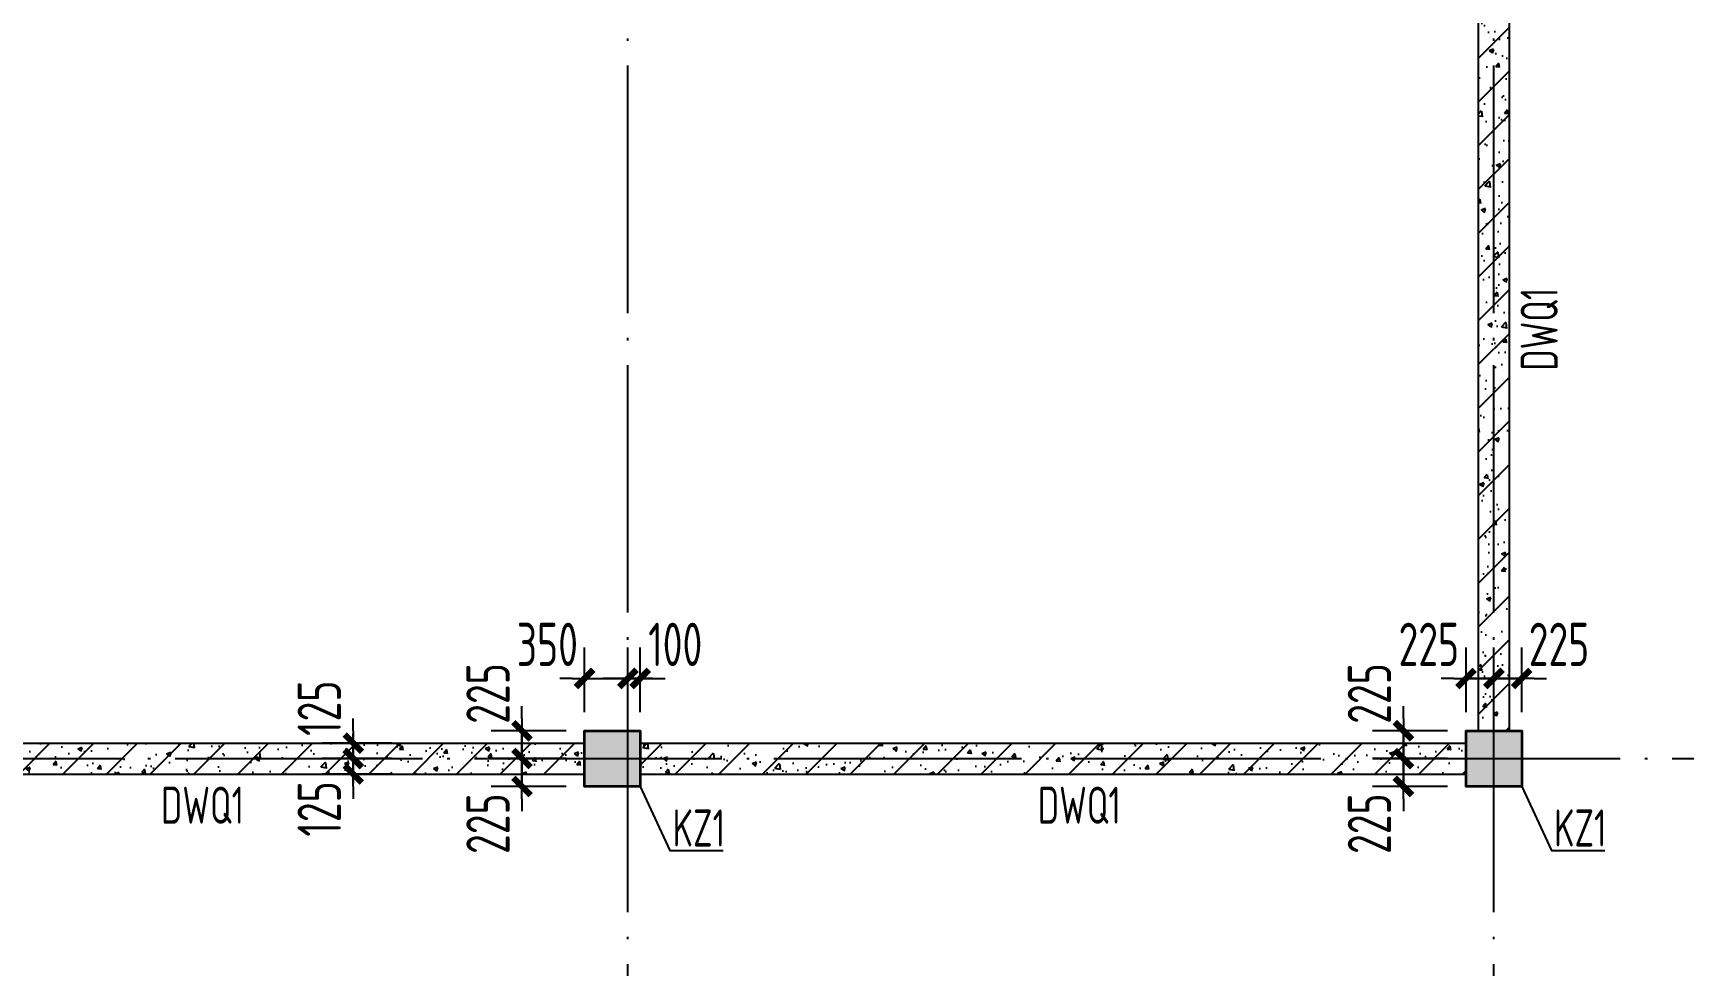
# Model space of a CAD drawing. Extents: x 8243024 to 8945023, y 669070 to 951310.
# Drawn here: x 8439454 to 8452799, y 908082 to 915622 of the extents above; entities that cross this region are included whole.
import ezdxf

# ---------------------------------------------------------------- set-up
doc = ezdxf.new("R2010")
doc.units = 0
doc.header["$LTSCALE"] = 1000
doc.linetypes.add('DOTE', pattern=[2.42, 2, -0.2, 0.02, -0.2])
doc.layers.get('0').update_dxf_attribs({"linetype": 'CONTINUOUS'})
doc.layers.get('Defpoints').update_dxf_attribs({"linetype": 'CONTINUOUS'})
for name, color, linetype in [('DIM', 3, 'CONTINUOUS'), ('DOTE', 1, 'DOTE'), ('HATCH', 254, 'CONTINUOUS'), ('PUB_TEXT', 7, 'CONTINUOUS'), ('柱涂实', 54, 'CONTINUOUS'), ('砼墙', 3, 'CONTINUOUS')]:
    doc.layers.add(name, color=color, linetype=linetype)
doc.layers.add('柱', color=2, linetype='CONTINUOUS', lineweight=35)
doc.styles.add('HZTXT', font='tssdeng.shx', dxfattribs={"width": 0.75, "bigfont": 'HZTXT.shx'})
doc.styles.add('TSSD_Dimension', font='Tssdeng.shx', dxfattribs={"width": 0.7, "bigfont": 'tssdchn.shx'})
doc.dimstyles.new('TSSD_100_100$0', dxfattribs={"dimtxt": 350, "dimasz": 100, "dimexe": 250, "dimexo": 150, "dimgap": 100, "dimtad": 1, "dimdec": 0, "dimzin": 0, "dimdsep": 46, "dimtxsty": 'TSSD_Dimension', "dimblk": '_TSDBK', "dimblk1": '_TSDBK', "dimblk2": '_TSDBK', "dimsah": 1, "dimcen": 0, "dimclrt": 7, "dimadec": 0, "dimazin": 0, "dimtfac": 1, "dimtdec": 0, "dimtix": 1, "dimtmove": 2, "dimatfit": 3, "dimldrblk": '_TSDBK', "dimfxl": 0, "dimtolj": 1, "dimtzin": 0, "dimarcsym": 0})
pattern_1 = [(50, (559484.2, -19363.43), (358.630091, -31.376067), [37.5, -412.5]), (355, (559484.2, -19363.43), (-69.375667, 376.096067), [30, -330]), (100.4514, (559514.08, -19366.04), (289.254691, 344.719771), [31.870095, -350.571056]), (46.1842, (559484.2, -19263.43), (533.620524, -82.759507), [56.25, -618.75]), (96.6356, (559528.66, -19270.3), (467.331353, 487.058935), [47.805144, -525.8565]), (351.1842, (559484.2, -19263.43), (467.330973, 487.0593), [45, -495]), (21, (559534.2, -19288.43), (298.453526, -201.309445), [37.5, -412.5]), (326, (559534.2, -19288.43), (121.657666, 362.575023), [30, -330]), (71.4514, (559559.06, -19305.2), (420.111314, 161.265248), [31.870095, -350.571056]), (37.5, (559484.19, -19363.43), (6.0799277, 166.446927), [0, -326, 0, -335, 0, -331.25]), (7.5, (559484.2, -19363.43), (131.5347687, 197.205856), [0, -191, 0, -318.5, 0, -126.25]), (327.5, (559372.69, -19363.43), (266.911218, -11.2774359), [0, -125, 0, -390, 0, -517.5]), (317.5, (559322.7, -19363.43), (291.593085, 50.052491), [0, -162.5, 0, -259, 0, -367.5]), (45, (559484.2, -19363.43), (-176.776695, 176.776695), [])]

# ---------------------------------------------------------------- blocks, each defined once
blk = doc.blocks.new('_TSDBK')
blk.add_line((-1, 0), (1.5, 0))
at = {"const_width": 0.5}
blk.add_lwpolyline([(-0.7, -0.7), (0.7, 0.7)], dxfattribs=at)
blk = doc.blocks.new('*D846')
at = {"layer": 'Defpoints', "color": 0}
for p in [(8443912, 909983), (8443406, 909758), (8443912, 909758)]:
    blk.add_point(p, dxfattribs=at)
at = {"layer": 'DIM', "color": 0, "lineweight": -2}
for p, q in [((8443406, 910083), (8443406, 910183)), ((8443762, 909983), (8443156, 909983)), ((8443406, 909983), (8443406, 909758)), ((8443762, 909758), (8443156, 909758)), ((8443406, 909658), (8443406, 909558))]:
    blk.add_line(p, q, dxfattribs=at)
at = {"layer": 'DIM', "color": 0, "lineweight": -2, "xscale": 100, "yscale": 100, "zscale": 100}
for p, rotation in [((8443406, 909983), 270), ((8443406, 909758), 90)]:
    blk.add_blockref('_TSDBK', p, dxfattribs=dict(at, rotation=rotation))
at = {"layer": 'DIM', "color": 7, "insert": (8443131, 910284), "char_height": 350, "attachment_point": 5, "rotation": 90, "style": 'TSSD_Dimension'}
blk.add_mtext('\\A1;225', dxfattribs=at)
blk = doc.blocks.new('*D847')
at = {"layer": 'Defpoints', "color": 0}
for p in [(8443912, 909758), (8443406, 909533), (8443912, 909533)]:
    blk.add_point(p, dxfattribs=at)
at = {"layer": 'DIM', "color": 0, "lineweight": -2}
for p, q in [((8443406, 909858), (8443406, 909958)), ((8443762, 909758), (8443156, 909758)), ((8443406, 909758), (8443406, 909533)), ((8443762, 909533), (8443156, 909533)), ((8443406, 909433), (8443406, 909333))]:
    blk.add_line(p, q, dxfattribs=at)
at = {"layer": 'DIM', "color": 0, "lineweight": -2, "xscale": 100, "yscale": 100, "zscale": 100}
for p, rotation in [((8443406, 909758), 270), ((8443406, 909533), 90)]:
    blk.add_blockref('_TSDBK', p, dxfattribs=dict(at, rotation=rotation))
at = {"layer": 'DIM', "color": 7, "insert": (8443131, 909232), "char_height": 350, "attachment_point": 5, "rotation": 90, "style": 'TSSD_Dimension'}
blk.add_mtext('\\A1;225', dxfattribs=at)
blk = doc.blocks.new('*D848')
at = {"layer": 'Defpoints', "color": 0}
for p in [(8444362, 910406), (8444262, 909983), (8444362, 909983)]:
    blk.add_point(p, dxfattribs=at)
at = {"layer": 'DIM', "color": 0, "lineweight": -2}
for p, q in [((8444262, 910133), (8444262, 910656)), ((8444362, 910133), (8444362, 910656)), ((8444162, 910406), (8444062, 910406)), ((8444262, 910406), (8444362, 910406)), ((8444462, 910406), (8444562, 910406))]:
    blk.add_line(p, q, dxfattribs=at)
at = {"layer": 'DIM', "color": 0, "lineweight": -2, "xscale": 100, "yscale": 100, "zscale": 100}
blk.add_blockref('_TSDBK', (8444262, 910406), dxfattribs=at)
at = {"layer": 'DIM', "color": 0, "lineweight": -2, "xscale": 100, "yscale": 100, "zscale": 100, "rotation": 180}
blk.add_blockref('_TSDBK', (8444362, 910406), dxfattribs=at)
at = {"layer": 'DIM', "color": 7, "insert": (8444645, 910681), "char_height": 350, "attachment_point": 5, "style": 'TSSD_Dimension'}
blk.add_mtext('\\A1;100', dxfattribs=at)
blk = doc.blocks.new('*D849')
at = {"layer": 'Defpoints', "color": 0}
for p in [(8444262, 910406), (8443912, 909983), (8444262, 909983)]:
    blk.add_point(p, dxfattribs=at)
at = {"layer": 'DIM', "color": 0, "lineweight": -2}
for p, q in [((8443912, 910133), (8443912, 910656)), ((8444262, 910133), (8444262, 910656)), ((8443812, 910406), (8443712, 910406)), ((8443912, 910406), (8444262, 910406)), ((8444362, 910406), (8444462, 910406))]:
    blk.add_line(p, q, dxfattribs=at)
at = {"layer": 'DIM', "color": 0, "lineweight": -2, "xscale": 100, "yscale": 100, "zscale": 100}
blk.add_blockref('_TSDBK', (8443912, 910406), dxfattribs=at)
at = {"layer": 'DIM', "color": 0, "lineweight": -2, "xscale": 100, "yscale": 100, "zscale": 100, "rotation": 180}
blk.add_blockref('_TSDBK', (8444262, 910406), dxfattribs=at)
at = {"layer": 'DIM', "color": 7, "insert": (8443611, 910681), "char_height": 350, "attachment_point": 5, "style": 'TSSD_Dimension'}
blk.add_mtext('\\A1;350', dxfattribs=at)
blk = doc.blocks.new('*D870')
at = {"layer": 'Defpoints', "color": 0}
for p in [(8451037, 909983), (8450531, 909758), (8451037, 909758)]:
    blk.add_point(p, dxfattribs=at)
at = {"layer": 'DIM', "color": 0, "lineweight": -2}
for p, q in [((8450531, 910083), (8450531, 910183)), ((8450887, 909983), (8450281, 909983)), ((8450531, 909983), (8450531, 909758)), ((8450887, 909758), (8450281, 909758)), ((8450531, 909658), (8450531, 909558))]:
    blk.add_line(p, q, dxfattribs=at)
at = {"layer": 'DIM', "color": 0, "lineweight": -2, "xscale": 100, "yscale": 100, "zscale": 100}
for p, rotation in [((8450531, 909983), 270), ((8450531, 909758), 90)]:
    blk.add_blockref('_TSDBK', p, dxfattribs=dict(at, rotation=rotation))
at = {"layer": 'DIM', "color": 7, "insert": (8450256, 910284), "char_height": 350, "attachment_point": 5, "rotation": 90, "style": 'TSSD_Dimension'}
blk.add_mtext('\\A1;225', dxfattribs=at)
blk = doc.blocks.new('*D871')
at = {"layer": 'Defpoints', "color": 0}
for p in [(8451037, 909758), (8450531, 909533), (8451037, 909533)]:
    blk.add_point(p, dxfattribs=at)
at = {"layer": 'DIM', "color": 0, "lineweight": -2}
for p, q in [((8450531, 909858), (8450531, 909958)), ((8450887, 909758), (8450281, 909758)), ((8450531, 909758), (8450531, 909533)), ((8450887, 909533), (8450281, 909533)), ((8450531, 909433), (8450531, 909333))]:
    blk.add_line(p, q, dxfattribs=at)
at = {"layer": 'DIM', "color": 0, "lineweight": -2, "xscale": 100, "yscale": 100, "zscale": 100}
for p, rotation in [((8450531, 909758), 270), ((8450531, 909533), 90)]:
    blk.add_blockref('_TSDBK', p, dxfattribs=dict(at, rotation=rotation))
at = {"layer": 'DIM', "color": 7, "insert": (8450256, 909232), "char_height": 350, "attachment_point": 5, "rotation": 90, "style": 'TSSD_Dimension'}
blk.add_mtext('\\A1;225', dxfattribs=at)
blk = doc.blocks.new('*D872')
at = {"layer": 'Defpoints', "color": 0}
for p in [(8451487, 910406), (8451262, 909983), (8451487, 909983)]:
    blk.add_point(p, dxfattribs=at)
at = {"layer": 'DIM', "color": 0, "lineweight": -2}
for p, q in [((8451262, 910133), (8451262, 910656)), ((8451487, 910133), (8451487, 910656)), ((8451162, 910406), (8451062, 910406)), ((8451262, 910406), (8451487, 910406)), ((8451587, 910406), (8451687, 910406))]:
    blk.add_line(p, q, dxfattribs=at)
at = {"layer": 'DIM', "color": 0, "lineweight": -2, "xscale": 100, "yscale": 100, "zscale": 100}
blk.add_blockref('_TSDBK', (8451262, 910406), dxfattribs=at)
at = {"layer": 'DIM', "color": 0, "lineweight": -2, "xscale": 100, "yscale": 100, "zscale": 100, "rotation": 180}
blk.add_blockref('_TSDBK', (8451487, 910406), dxfattribs=at)
at = {"layer": 'DIM', "color": 7, "insert": (8451788, 910681), "char_height": 350, "attachment_point": 5, "style": 'TSSD_Dimension'}
blk.add_mtext('\\A1;225', dxfattribs=at)
blk = doc.blocks.new('*D873')
at = {"layer": 'Defpoints', "color": 0}
for p in [(8451262, 910406), (8451037, 909983), (8451262, 909983)]:
    blk.add_point(p, dxfattribs=at)
at = {"layer": 'DIM', "color": 0, "lineweight": -2}
for p, q in [((8451037, 910133), (8451037, 910656)), ((8451262, 910133), (8451262, 910656)), ((8450937, 910406), (8450837, 910406)), ((8451037, 910406), (8451262, 910406)), ((8451362, 910406), (8451462, 910406))]:
    blk.add_line(p, q, dxfattribs=at)
at = {"layer": 'DIM', "color": 0, "lineweight": -2, "xscale": 100, "yscale": 100, "zscale": 100}
blk.add_blockref('_TSDBK', (8451037, 910406), dxfattribs=at)
at = {"layer": 'DIM', "color": 0, "lineweight": -2, "xscale": 100, "yscale": 100, "zscale": 100, "rotation": 180}
blk.add_blockref('_TSDBK', (8451262, 910406), dxfattribs=at)
at = {"layer": 'DIM', "color": 7, "insert": (8450736, 910681), "char_height": 350, "attachment_point": 5, "style": 'TSSD_Dimension'}
blk.add_mtext('\\A1;225', dxfattribs=at)
blk = doc.blocks.new('*D2015')
at = {"layer": 'Defpoints', "color": 0}
for p in [(8442506, 909883), (8442042, 909758), (8442506, 909758)]:
    blk.add_point(p, dxfattribs=at)
at = {"layer": 'DIM', "color": 0, "lineweight": -2}
for p, q in [((8442042, 909983), (8442042, 910083)), ((8442356, 909883), (8441792, 909883)), ((8442042, 909883), (8442042, 909758)), ((8442356, 909758), (8441792, 909758)), ((8442042, 909658), (8442042, 909558))]:
    blk.add_line(p, q, dxfattribs=at)
at = {"layer": 'DIM', "color": 0, "lineweight": -2, "xscale": 100, "yscale": 100, "zscale": 100}
for p, rotation in [((8442042, 909883), 270), ((8442042, 909758), 90)]:
    blk.add_blockref('_TSDBK', p, dxfattribs=dict(at, rotation=rotation))
at = {"layer": 'DIM', "color": 7, "insert": (8441767, 910165), "char_height": 350, "attachment_point": 5, "rotation": 90, "style": 'TSSD_Dimension'}
blk.add_mtext('\\A1;125', dxfattribs=at)
blk = doc.blocks.new('*D2016')
at = {"layer": 'Defpoints', "color": 0}
for p in [(8442506, 909758), (8442042, 909633), (8442506, 909633)]:
    blk.add_point(p, dxfattribs=at)
at = {"layer": 'DIM', "color": 0, "lineweight": -2}
for p, q in [((8442042, 909858), (8442042, 909958)), ((8442356, 909758), (8441792, 909758)), ((8442042, 909758), (8442042, 909633)), ((8442356, 909633), (8441792, 909633)), ((8442042, 909533), (8442042, 909433))]:
    blk.add_line(p, q, dxfattribs=at)
at = {"layer": 'DIM', "color": 0, "lineweight": -2, "xscale": 100, "yscale": 100, "zscale": 100}
for p, rotation in [((8442042, 909758), 270), ((8442042, 909633), 90)]:
    blk.add_blockref('_TSDBK', p, dxfattribs=dict(at, rotation=rotation))
at = {"layer": 'DIM', "color": 7, "insert": (8441767, 909351), "char_height": 350, "attachment_point": 5, "rotation": 90, "style": 'TSSD_Dimension'}
blk.add_mtext('\\A1;125', dxfattribs=at)

msp = doc.modelspace()

# ---------------------------------------------------------------- hatches: boundary and pattern name
at = {"layer": 'HATCH'}
h = msp.add_hatch(dxfattribs=at)
h.set_pattern_fill('ARMORED', color=256, scale=50, style=0)
h.set_pattern_definition(pattern_1)
h.paths.add_polyline_path([(8451387.3, 916533.1), (8451137.3, 916533.1), (8451137.3, 909983.1), (8451387.3, 909983.1)])
h = msp.add_hatch(dxfattribs=at)
h.set_pattern_fill('ARMORED', color=256, scale=50, style=0)
h.set_pattern_definition(pattern_1)
h.paths.add_polyline_path([(8443912.3, 909883.1), (8437662.3, 909883.1), (8437662.3, 909633.1), (8443912.3, 909633.1)])
h = msp.add_hatch(dxfattribs=at)
h.set_pattern_fill('ARMORED', color=256, scale=50, style=0)
h.set_pattern_definition(pattern_1)
h.paths.add_polyline_path([(8451037.3, 909883.1), (8444362.3, 909883.1), (8444362.3, 909633.1), (8451037.3, 909633.1)])
at = {"layer": '柱涂实'}
for points in [[(8444362.3, 909533.1), (8444362.3, 909983.1), (8443912.3, 909983.1), (8443912.3, 909533.1)], [(8451487.3, 909533.1), (8451487.3, 909983.1), (8451037.3, 909983.1), (8451037.3, 909533.1)]]:
    msp.add_hatch(color=256, dxfattribs=at).paths.add_polyline_path(points)

# ---------------------------------------------------------------- linework, layer by layer
at = {"layer": 'DOTE'}
for p, q in [((8444262.3, 901258.1), (8444262.3, 946258.1)), ((8451262.3, 901258.1), (8451262.3, 946258.1)), ((8435762.3, 909758.1), (8566062.3, 909758.1))]:
    msp.add_line(p, q, dxfattribs=at)
at = {"layer": 'PUB_TEXT', "color": 7}
for points in [[(8444362.3, 909533.1), (8444601.7, 909015.3), (8445032.9, 909015.3)], [(8451487.3, 909533.1), (8451726.7, 909015.3), (8452157.9, 909015.3)]]:
    msp.add_lwpolyline(points, dxfattribs=at)
at = {"layer": '柱'}
for points in [[(8444362.3, 909533.1), (8443912.3, 909533.1), (8443912.3, 909983.1), (8444362.3, 909983.1)], [(8451487.3, 909533.1), (8451037.3, 909533.1), (8451037.3, 909983.1), (8451487.3, 909983.1)]]:
    msp.add_lwpolyline(points, close=True, dxfattribs=at)
at = {"layer": '柱涂实', "linetype": 'Continuous'}
for points in [[(8444362.3, 909533.1), (8444362.3, 909983.1), (8443912.3, 909983.1), (8443912.3, 909533.1)], [(8451487.3, 909533.1), (8451487.3, 909983.1), (8451037.3, 909983.1), (8451037.3, 909533.1)]]:
    msp.add_lwpolyline(points, close=True, dxfattribs=at)
at = {"layer": '砼墙'}
for p, q in [((8451137.3, 909983.1), (8451137.3, 916533.1)), ((8451387.3, 909983.1), (8451387.3, 916533.1)), ((8437662.3, 909883.1), (8443912.3, 909883.1)), ((8444362.3, 909883.1), (8451037.3, 909883.1)), ((8437662.3, 909633.1), (8443912.3, 909633.1)), ((8444362.3, 909633.1), (8451037.3, 909633.1))]:
    msp.add_line(p, q, dxfattribs=at)

# ---------------------------------------------------------------- texts
at = {"layer": 'PUB_TEXT', "color": 7, "style": 'HZTXT', "width": 0.7}
msp.add_text('DWQ1', height=300, rotation=90, dxfattribs=at).set_placement((8451777.9, 912892.5))
for p in [(8440488, 909231.7), (8447575.5, 909231.7)]:
    msp.add_text('DWQ1', height=300, dxfattribs=at).set_placement(p)
at = {"layer": 'PUB_TEXT', "color": 6, "style": 'HZTXT', "width": 0.7}
for p in [(8444623.3, 909047.3), (8451748.3, 909047.3)]:
    msp.add_text('KZ1', height=300, dxfattribs=at).set_placement(p)

# ---------------------------------------------------------------- dimensions: what is measured, and where the dimension line sits
at = {"layer": 'DIM'}
for base, p1, p2, picture, middle in [((8444262.3, 910406), (8443912.3, 909983.1), (8444262.3, 909983.1), '*D849', (8443611.2, 910681)), ((8444362.3, 910406), (8444262.3, 909983.1), (8444362.3, 909983.1), '*D848', (8444644.5, 910681)), ((8451262.3, 910406), (8451037.3, 909983.1), (8451262.3, 909983.1), '*D873', (8450736.2, 910681)), ((8451487.3, 910406), (8451262.3, 909983.1), (8451487.3, 909983.1), '*D872', (8451788.4, 910681))]:
    dim = msp.add_linear_dim(base=base, p1=p1, p2=p2, dimstyle='TSSD_100_100$0', dxfattribs=at)
    dim.commit()
    dim.dimension.update_dxf_attribs({"geometry": picture, "text_midpoint": middle, "dimtype": 160})
for base, p1, p2, picture, middle in [((8443406.2, 909758.1), (8443912.3, 909983.1), (8443912.3, 909758.1), '*D846', (8443131.2, 910284.2)), ((8450531.2, 909758.1), (8451037.3, 909983.1), (8451037.3, 909758.1), '*D870', (8450256.2, 910284.2)), ((8442041.7, 909758.1), (8442505.9, 909883.1), (8442505.9, 909758.1), '*D2015', (8441766.7, 910165.4)), ((8442041.7, 909633.1), (8442505.9, 909758.1), (8442505.9, 909633.1), '*D2016', (8441766.7, 909350.9)), ((8443406.2, 909533.1), (8443912.3, 909758.1), (8443912.3, 909533.1), '*D847', (8443131.2, 909232)), ((8450531.2, 909533.1), (8451037.3, 909758.1), (8451037.3, 909533.1), '*D871', (8450256.2, 909232))]:
    dim = msp.add_linear_dim(base=base, p1=p1, p2=p2, angle=90, dimstyle='TSSD_100_100$0', dxfattribs=at)
    dim.commit()
    dim.dimension.update_dxf_attribs({"geometry": picture, "text_midpoint": middle, "dimtype": 160})

doc.saveas('drawing.dxf')
